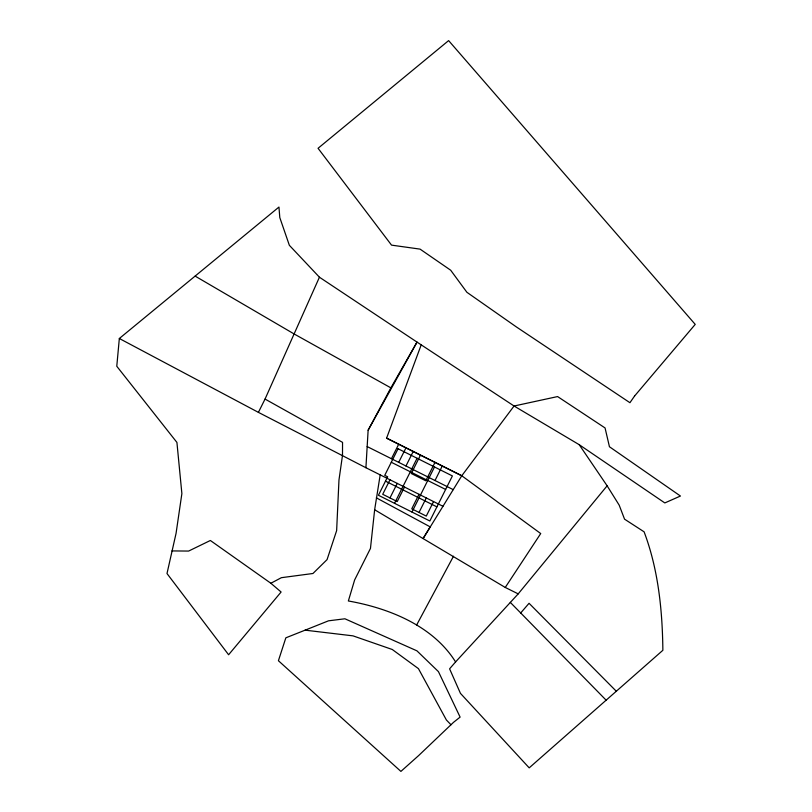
<?xml version="1.0" encoding="UTF-8"?>
<svg xmlns="http://www.w3.org/2000/svg" width="812" height="812" viewBox="0 0 812 812"><rect width="100%" height="100%" fill="white"/><g stroke="black" fill="none" stroke-linecap="round" stroke-linejoin="round"><path stroke-width="1.22" d="M442.936 506.272L365.918 467.732L368.13 430.218L390.876 387.862L417.023 342.096L319.431 277.207L289.356 245.305L279.795 217.565L278.963 207.05L119.334 338.502L116.776 366.253L176.925 442.428L181.878 493.605L176.062 533.352L166.998 573.536L228.608 654.756L281.104 592.009L270.863 583.26L210.359 540.487L188.617 551.064L171.971 550.922M380.189 474.868L374.647 509.753L370.465 548.425L354.641 579.93L348.358 600.981C388.694 608.097 432.989 625.687 455.573 661.932L449.594 668.824L460.455 693.367L529.201 767.858L662.866 650.29C662.43 610.279 658.299 569.466 644.099 531.83L624.55 519.162L619.18 505.145L607.132 485.82L579.2 444.682L514.057 406.01L417.023 342.096L368.13 430.218M374.647 509.753L505.257 587.452L540.721 533.555L461.774 475.761L386.603 438.135L421.266 344.694M319.431 277.207L265.047 399.068L258.409 412.364L365.918 467.732M391.445 458.719L398.712 444.205M389.983 479.77L382.726 494.295L397.241 501.562L404.508 487.038M398.702 462.353L405.97 447.828M389.983 497.929L397.251 483.404M405.97 465.986L413.227 451.462M394.541 503.328L417.094 458.262M420.494 455.096L411.278 473.508L425.792 480.775L435.009 462.363M419.022 494.305L411.765 508.819L426.28 516.087L433.547 501.572M411.968 512.047L434.511 466.981M419.022 512.453L426.29 497.939M435.009 480.511L442.266 465.997M416.678 624.935L453.502 556.23M423.296 538.224L461.774 475.761L514.057 406.01L557.59 396.571L605.062 427.954L609.447 446.752L680.446 496.03L664.815 502.932L579.2 444.682M423.082 538.559L430.208 526.886L376.352 497.837M455.573 661.932L518.198 593.876L607.132 485.82M606.239 700.289L520.705 612.958L529.059 603.286L616.42 691.357M270.863 583.26L281.378 577.687L312.955 573.495L327.063 559.62L336.635 530.622L338.969 480.044L342.491 455.42L342.552 442.367L265.047 399.068M305.109 630.163L328.515 620.815L344.917 618.785L416.932 650.838L438.439 671.625L460.11 717.108L453.522 722.335L418.637 755.576L400.905 771.4L278.414 660.724L285.844 637.826L305.109 630.163L352.997 635.857L392.257 649.488L418.444 668.641L446.407 720.011L450.975 724.751M505.257 587.452L518.198 593.876M386.573 438.155L461.774 475.761M367.166 446.57L453.208 489.626M391.282 462.261L445.626 489.453M385.487 481.14L436.907 506.871M119.334 338.502L258.409 412.364M390.876 387.862L294.238 334.026L195.154 276.121M510.301 602.392L520.705 612.958M398.053 448.742L384.746 475.324L387.669 476.796L378.422 495.259L429.842 520.989L452.396 475.933L398.053 448.742M634.568 396.033L629.929 402.701L516.33 326.901L466.9 292.29L450.69 270.223L420.068 249.122L391.536 245.133L318.06 148.291L448.62 40.6L695.224 324.384L634.568 396.033"/></g></svg>
